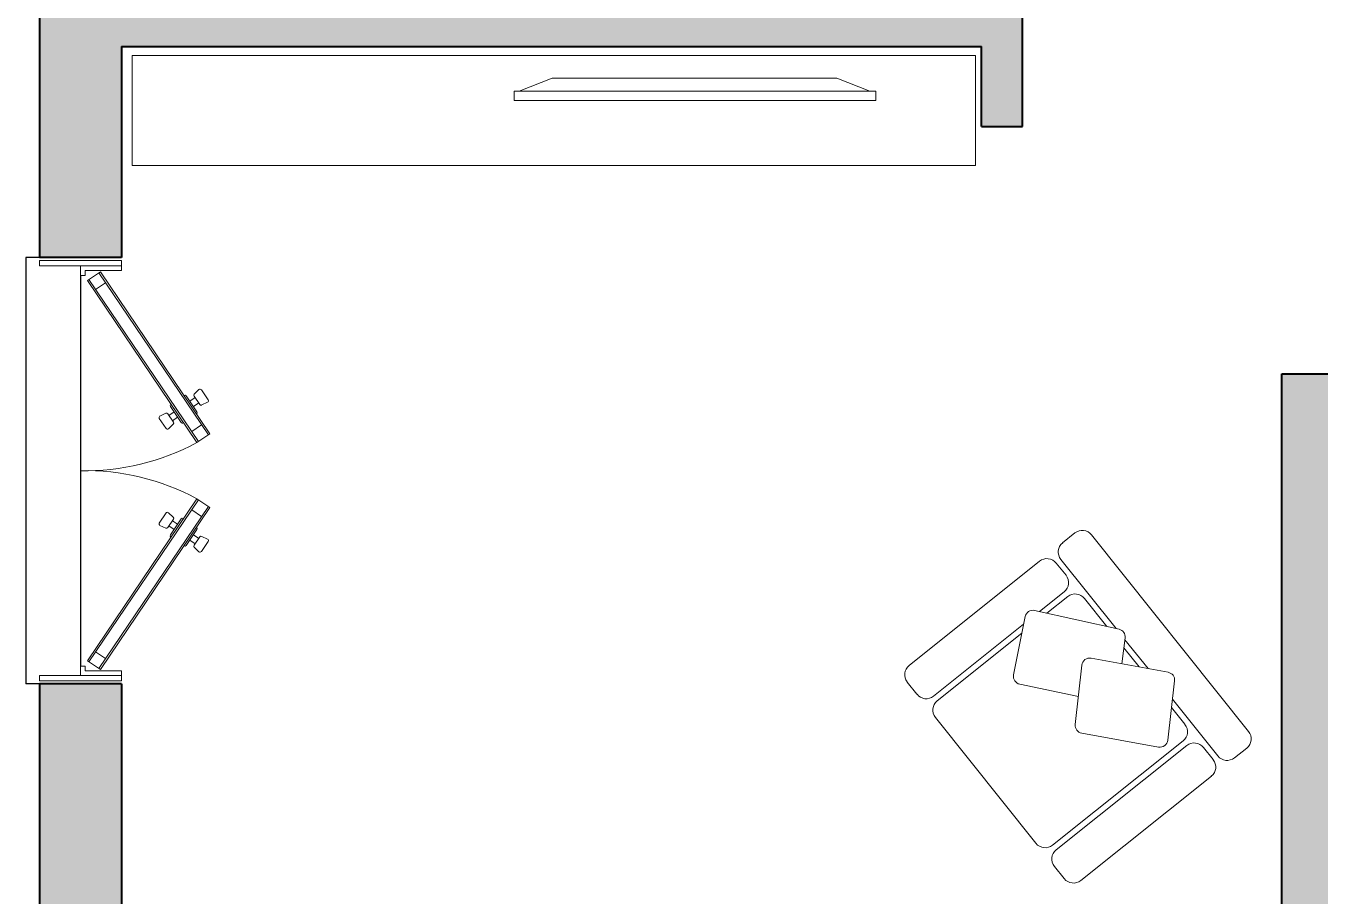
# Model space of a CAD drawing. Header units: inches. Extents: x 20.7 to 35, y 8 to 22.
# Drawn here: x 20.72 to 25.46, y 11.447 to 14.635 of the extents above; entities that cross this region are included whole.
import ezdxf

# ---------------------------------------------------------------- set-up
doc = ezdxf.new("R2010")
doc.units = ezdxf.units.IN
doc.header["$MEASUREMENT"] = 0
doc.layers.add('6', color=251, linetype='Continuous')
for name, color, linetype, lineweight in [('DOOR WINDOW 1 50', 251, 'Continuous', 9), ('FURNITURE D 1 50', 252, 'Continuous', 13), ('WALL 1 50', 250, 'Continuous', 40)]:
    doc.layers.add(name, color=color, linetype=linetype, lineweight=lineweight)

msp = doc.modelspace()

# ---------------------------------------------------------------- hatches: boundary and pattern name
at = {"layer": 'WALL 1 50'}
h = msp.add_hatch(color=256, dxfattribs=at)
h.dxf.hatch_style = 1
h.paths.add_polyline_path([(25.4196, 21.9096), (20.7696, 21.9096), (20.7696, 19.5378), (21.0696, 19.5378), (21.0696, 21.6096), (24.8349, 21.6096), (24.8349, 20.2596), (24.9849, 20.2596), (24.9849, 21.6096), (25.4196, 21.6096)])
h.paths.add_polyline_path([(28.5696, 21.9096), (26.7696, 21.9096), (26.7696, 21.6096), (27.5946, 21.6096), (27.5946, 18.7589), (27.4559, 18.7589), (27.4559, 18.6089), (27.8833, 18.6089), (27.8833, 18.7589), (27.7446, 18.7589), (27.7446, 21.6096), (28.5696, 21.6096)])
h.paths.add_polyline_path([(34.8696, 21.9096), (29.9196, 21.9096), (29.9196, 21.6096), (30.9696, 21.6096), (30.9696, 19.0596), (31.1196, 19.0596), (31.1196, 19.2096), (31.1196, 21.6096), (34.5696, 21.6096), (34.5696, 19.9437), (34.8696, 19.9437)])
h.paths.add_polyline_path([(29.7796, 18.7589), (29.7796, 19.0596), (29.9196, 19.0596), (29.9196, 19.2096), (29.6296, 19.2096), (29.6296, 18.7589), (29.0683, 18.7589), (29.0683, 18.6089), (29.6296, 18.6089), (29.6296, 18.2768), (29.7796, 18.2768)])
h.paths.add_polyline_path([(31.7196, 18.0096), (30.9696, 18.0096), (30.9696, 15.0096), (34.5696, 15.0096), (34.5696, 14.2937), (34.8696, 14.2937), (34.8696, 17.0601), (34.5696, 17.0601), (34.5696, 15.1596), (32.7696, 15.1596), (32.7696, 16.2096), (33.3696, 16.2096), (33.3696, 16.3596), (32.7696, 16.3596), (32.7696, 17.8596), (33.5196, 17.8596), (33.5196, 18.0096), (32.6196, 18.0096), (32.6196, 15.1609), (31.1196, 15.1609), (31.1196, 17.8596), (31.7196, 17.8596)])
h.paths.add_polyline_path([(34.8696, 18.4037), (34.5696, 18.4037), (34.5696, 17.7682), (34.8696, 17.7682)])
h.paths.add_polyline_path([(21.0696, 18.2978), (20.7696, 18.2978), (20.7696, 17.1502), (21.0696, 17.1502)])
h.paths.add_polyline_path([(21.0696, 16.5502), (20.7696, 16.5502), (20.7696, 15.9096), (20.7696, 15.4596), (21.0696, 15.4596), (21.0696, 15.759), (23.2011, 15.759), (23.2011, 15.609), (23.3511, 15.609), (23.3511, 15.759), (24.3696, 15.759), (24.3696, 15.9842), (24.3696, 18.0093), (24.2196, 18.0093), (24.2196, 17.4142), (22.2696, 17.4142), (22.2696, 18.0096), (22.1196, 18.0096), (22.1196, 17.2642), (24.2196, 17.2642), (24.2196, 15.909), (21.0696, 15.909)])
h.paths.add_polyline_path([(21.0696, 14.5596), (24.2196, 14.5596), (24.2196, 14.2662), (24.3696, 14.2662), (24.3696, 14.7096), (21.0696, 14.7096), (21.0696, 14.8596), (20.7696, 14.8596), (20.7696, 13.7859), (21.0696, 13.7859)])
h.paths.add_polyline_path([(21.0696, 12.2249), (20.7696, 12.2249), (20.7696, 8.5726), (22.4685, 8.5726), (22.4685, 8.8726), (21.0696, 8.8726)])
h.paths.add_polyline_path([(25.6196, 13.0596), (26.8128, 13.0596), (26.8128, 13.3596), (25.3196, 13.3596), (25.3196, 8.8726), (23.9208, 8.8726), (23.9208, 8.5726), (25.6196, 8.5726)])
h.paths.add_polyline_path([(30.0196, 13.3596), (28.5264, 13.357), (28.5264, 13.057), (29.7196, 13.0596), (29.7196, 10.7596), (31.5431, 10.7596), (31.5431, 11.0596), (30.0196, 11.0596)])
h.paths.add_polyline_path([(34.8696, 13.3537), (34.5696, 13.3537), (34.5696, 11.0596), (33.0461, 11.0596), (33.0461, 10.7596), (34.8696, 10.7596)])
h.paths.add_polyline_path([(29.7796, 16.1912), (29.6296, 16.1912), (29.6296, 15.6039), (28.8811, 15.6039), (28.8811, 15.4539), (29.7796, 15.4539)])
h.paths.add_polyline_path([(26.4582, 15.6039), (25.7096, 15.6039), (25.7096, 16.1912), (25.5596, 16.1912), (25.5596, 15.4539), (26.4582, 15.4539)])
h.paths.add_polyline_path([(25.7096, 19.2096), (24.2196, 19.2096), (24.2196, 19.0596), (25.5596, 19.0596), (25.5596, 18.2768), (25.7096, 18.2768), (25.7096, 18.6089), (26.271, 18.6089), (26.271, 18.7589), (25.7096, 18.7589)])
h.paths.add_polyline_path([(30.0196, 8.8726), (29.7196, 8.8726), (29.7196, 8.5726), (30.0196, 8.5726)])
h.paths.add_polyline_path([(34.8696, 8.8726), (34.5696, 8.8726), (34.5696, 8.5726), (34.8696, 8.5726)])

# ---------------------------------------------------------------- linework, layer by layer
at = {"layer": '6'}
for p, q in [((20.7196, 13.7859), (20.7196, 12.2249)), ((20.7696, 13.7859), (20.7196, 13.7859)), ((20.9196, 13.7208), (20.9196, 12.2899)), ((20.7696, 12.2249), (20.7196, 12.2249))]:
    msp.add_line(p, q, dxfattribs=at)
at = {"layer": 'DOOR WINDOW 1 50'}
for p, q in [((20.9196, 13.7208), (20.9196, 13.7554)), ((21.0696, 13.7754), (21.0696, 13.7383)), ((20.9371, 13.7208), (20.9196, 13.7208)), ((21.0696, 13.7383), (20.9371, 13.7383)), ((20.9371, 13.7383), (20.9371, 13.7208)), ((20.9449, 13.7014), (20.9928, 13.7338)), ((20.9449, 13.7014), (21.3457, 13.1082)), ((20.9507, 13.7053), (21.3515, 13.1121)), ((20.987, 13.7299), (21.3879, 13.1367)), ((20.9928, 13.7338), (21.3937, 13.1406)), ((20.9752, 13.669), (21.0116, 13.6935)), ((21.2989, 13.2808), (21.2989, 13.2808)), ((21.307, 13.2792), (21.3462, 13.2212)), ((21.3357, 13.2786), (21.3563, 13.2481)), ((21.3365, 13.2861), (21.3536, 13.3023)), ((21.3625, 13.3014), (21.3875, 13.2644)), ((21.2494, 13.2403), (21.2886, 13.1823)), ((21.251, 13.2484), (21.251, 13.2484)), ((21.3394, 13.273), (21.3201, 13.2599)), ((21.3525, 13.2536), (21.3332, 13.2406)), ((21.3635, 13.246), (21.385, 13.2559)), ((21.2082, 13.1971), (21.2331, 13.1602)), ((21.2321, 13.2155), (21.2106, 13.2057)), ((21.2393, 13.2135), (21.26, 13.183)), ((21.2431, 13.2079), (21.2625, 13.221)), ((21.2562, 13.1886), (21.2755, 13.2016)), ((21.2967, 13.1807), (21.2967, 13.1807)), ((21.3447, 13.2131), (21.3447, 13.2131)), ((21.2591, 13.1755), (21.242, 13.1592)), ((21.3269, 13.1485), (21.3633, 13.173)), ((21.3457, 13.1082), (21.3937, 13.1406)), ((20.9449, 12.3094), (21.3457, 12.9026)), ((20.9507, 12.3054), (21.3515, 12.8986)), ((21.3457, 12.9026), (21.3937, 12.8702)), ((20.987, 12.2809), (21.3879, 12.8741)), ((20.9928, 12.277), (21.3937, 12.8702)), ((21.2082, 12.8137), (21.2331, 12.8506)), ((21.2591, 12.8353), (21.242, 12.8516)), ((21.3269, 12.8623), (21.3633, 12.8377)), ((21.2321, 12.7952), (21.2106, 12.8051)), ((21.2393, 12.7973), (21.26, 12.8278)), ((21.2431, 12.8029), (21.2625, 12.7898)), ((21.2494, 12.7704), (21.2886, 12.8285)), ((21.2562, 12.8222), (21.2755, 12.8091)), ((21.2967, 12.83), (21.2967, 12.83)), ((21.251, 12.7623), (21.251, 12.7623)), ((21.307, 12.7315), (21.3462, 12.7895)), ((21.3525, 12.7571), (21.3332, 12.7702)), ((21.3357, 12.7322), (21.3563, 12.7627)), ((21.3447, 12.7976), (21.3447, 12.7976)), ((21.3635, 12.7647), (21.385, 12.7549)), ((21.2989, 12.7299), (21.2989, 12.7299)), ((21.3394, 12.7378), (21.3201, 12.7508)), ((21.3365, 12.7247), (21.3536, 12.7084)), ((21.3625, 12.7094), (21.3875, 12.7463)), ((20.9752, 12.3418), (21.0116, 12.3172)), ((20.9371, 12.2899), (20.9196, 12.2899)), ((20.9196, 12.2899), (20.9196, 12.2554)), ((20.9371, 12.2724), (20.9371, 12.2899)), ((20.9449, 12.3094), (20.9928, 12.277)), ((21.0696, 12.2724), (20.9371, 12.2724))]:
    msp.add_line(p, q, dxfattribs=at)
for points in [[(21.0696, 13.7554), (20.7696, 13.7554), (20.7696, 13.7754), (21.0696, 13.7754)], [(21.0696, 12.2554), (20.7696, 12.2554), (20.7696, 12.2354), (21.0696, 12.2354), (21.0696, 12.2724)]]:
    msp.add_lwpolyline(points, dxfattribs=at)
for centre, radius, start, end in [((21.3022, 13.276), 0.00584, 34.0488, 124.0488), ((21.3405, 13.2818), 0.00584, 133.5111, 214.0488), ((21.3577, 13.2981), 0.00584, 34.0488, 133.5111), ((21.2542, 13.2436), 0.00584, 124.0488, 214.0488), ((21.3611, 13.2513), 0.00584, 214.0488, 294.5865), ((21.3826, 13.2612), 0.00584, 294.5865, 34.0488), ((21.213, 13.2004), 0.00584, 114.5865, 214.0488), ((21.2345, 13.2102), 0.00584, 34.0488, 114.5865), ((21.2551, 13.1797), 0.00584, 313.5111, 34.0488), ((21.2934, 13.1856), 0.00584, 214.0488, 304.0488), ((21.3414, 13.218), 0.00584, 304.0488, 34.0488), ((21.238, 13.1634), 0.00584, 214.0488, 313.5111), ((20.9385, 13.8613), 0.8561, 268.7329, 298.3985), ((20.9385, 12.1495), 0.8561, 61.6015, 91.2671), ((21.238, 12.8473), 0.00584, 46.4889, 145.9512), ((21.213, 12.8104), 0.00584, 145.9512, 245.4135), ((21.2551, 12.831), 0.00584, 325.9512, 46.4889), ((21.2934, 12.8252), 0.00584, 55.9512, 145.9512), ((21.2345, 12.8005), 0.00584, 245.4135, 325.9512), ((21.2542, 12.7672), 0.00584, 145.9512, 235.9512), ((21.3414, 12.7928), 0.00584, 325.9512, 55.9512), ((21.3611, 12.7594), 0.00584, 65.4135, 145.9512), ((21.3826, 12.7496), 0.00584, 325.9512, 65.4135), ((21.3022, 12.7348), 0.00584, 235.9512, 325.9512), ((21.3405, 12.7289), 0.00584, 145.9512, 226.4889), ((21.3577, 12.7126), 0.00584, 226.4889, 325.9512)]:
    msp.add_arc(centre, radius, start, end, dxfattribs=at)
at = {"layer": 'FURNITURE D 1 50'}
for p, q in [((24.1973, 14.5259), (21.1083, 14.5259)), ((21.1083, 14.5259), (21.1083, 14.1233)), ((24.1973, 14.1233), (24.1973, 14.5259)), ((22.6474, 14.4431), (22.5269, 14.395)), ((22.6474, 14.4431), (23.6903, 14.4431)), ((23.8108, 14.395), (23.6903, 14.4431)), ((22.508, 14.395), (23.8325, 14.395)), ((22.508, 14.3615), (22.508, 14.395)), ((23.8325, 14.395), (23.8325, 14.3615)), ((23.8325, 14.3615), (22.508, 14.3615)), ((21.1083, 14.1233), (24.1973, 14.1233)), ((24.517, 12.7414), (24.5621, 12.7773)), ((24.6228, 12.7705), (25.1978, 12.0503)), ((23.9544, 12.2921), (24.4326, 12.674)), ((24.4934, 12.6672), (24.5293, 12.6222)), ((24.5102, 12.6806), (24.7127, 12.4271)), ((24.4324, 12.4895), (24.5225, 12.5614)), ((24.4594, 12.4834), (24.536, 12.5446)), ((24.5967, 12.5378), (24.6791, 12.4346)), ((24.3373, 12.2572), (24.3796, 12.471)), ((24.4141, 12.4935), (24.7237, 12.4247)), ((24.0442, 12.1796), (24.3741, 12.4429)), ((24.0577, 12.1627), (24.3676, 12.4101)), ((24.746, 12.3928), (24.7336, 12.2981)), ((24.7451, 12.3864), (24.8298, 12.2805)), ((24.7413, 12.3567), (24.7974, 12.2864)), ((24.5634, 12.0754), (24.5873, 12.2934)), ((24.6211, 12.3186), (24.9034, 12.267)), ((23.9835, 12.1864), (23.9476, 12.2314)), ((24.9269, 12.2354), (24.9022, 12.0181)), ((24.3596, 12.2235), (24.5746, 12.1778)), ((24.9158, 12.1381), (24.9651, 12.0764)), ((24.9193, 12.1684), (25.0853, 11.9605)), ((24.4193, 11.6406), (24.0509, 12.102)), ((24.8685, 11.993), (24.5869, 12.044)), ((24.48, 11.6338), (24.9583, 12.0157)), ((24.4935, 11.6169), (24.9717, 11.9988)), ((25.0684, 11.947), (25.0325, 11.992)), ((25.146, 11.9536), (25.191, 11.9896)), ((24.5833, 11.5044), (25.0616, 11.8863)), ((24.4867, 11.5562), (24.5226, 11.5112))]:
    msp.add_line(p, q, dxfattribs=at)
for centre, radius, start, end in [((24.589, 12.7435), 0.0432, 38.6056, 128.6056), ((24.544, 12.7076), 0.0432, 128.6056, 218.6056), ((24.4596, 12.6402), 0.0432, 38.6056, 128.6056), ((24.4955, 12.5952), 0.0432, 308.6056, 38.6056), ((24.5629, 12.5108), 0.0432, 38.6056, 128.6056), ((24.4079, 12.4654), 0.0288, 77.4605, 168.8029), ((24.7174, 12.3966), 0.0288, 352.5323, 77.4605), ((23.9814, 12.2584), 0.0432, 128.6056, 218.6056), ((24.6159, 12.2903), 0.0288, 79.6406, 173.7531), ((24.3656, 12.2516), 0.0288, 168.8029, 258.0179), ((24.8983, 12.2387), 0.0288, 353.5234, 79.6406), ((24.0173, 12.2133), 0.0432, 218.6056, 308.6056), ((24.0847, 12.1289), 0.0432, 128.6056, 218.6056), ((24.592, 12.0723), 0.0288, 173.7531, 259.7404), ((24.9313, 12.0494), 0.0432, 308.6056, 38.6056), ((25.1641, 12.0233), 0.0432, 308.6056, 38.6056), ((24.8736, 12.0214), 0.0288, 259.7404, 353.5234), ((24.9987, 11.965), 0.0432, 38.6056, 128.6056), ((25.0346, 11.92), 0.0432, 308.6056, 38.6056), ((25.119, 11.9874), 0.0432, 218.6056, 308.6056), ((24.4531, 11.6676), 0.0432, 218.6056, 308.6056), ((24.5204, 11.5832), 0.0432, 128.6056, 218.6056), ((24.5564, 11.5382), 0.0432, 218.6056, 308.6056)]:
    msp.add_arc(centre, radius, start, end, dxfattribs=at)
at = {"layer": 'WALL 1 50'}
for p, q in [((20.7696, 14.8596), (20.7696, 13.7859)), ((24.3696, 14.2662), (24.3696, 14.7096)), ((21.0696, 14.5596), (24.2196, 14.5596)), ((21.0696, 14.5596), (21.0696, 13.7859)), ((24.2196, 14.2662), (24.2196, 14.5596)), ((24.2196, 14.2662), (24.3696, 14.2662)), ((21.0696, 13.7859), (20.7696, 13.7859)), ((25.3196, 8.8726), (25.3196, 13.3596)), ((25.3196, 13.3596), (26.8128, 13.3596)), ((21.0696, 12.2249), (20.7696, 12.2249)), ((20.7696, 12.2249), (20.7696, 8.5726)), ((21.0696, 12.2249), (21.0696, 8.8726))]:
    msp.add_line(p, q, dxfattribs=at)

doc.saveas('drawing.dxf')
